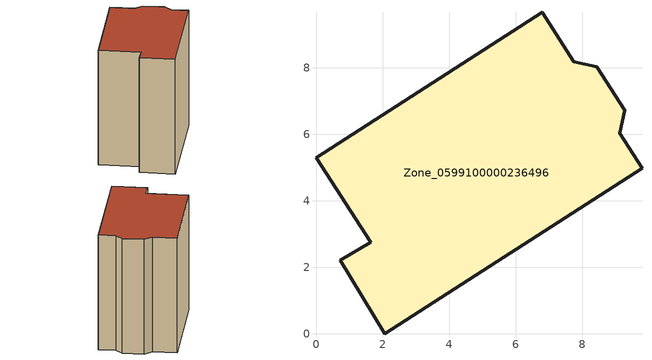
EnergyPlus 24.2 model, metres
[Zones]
Zone_0599100000236496
 floor ground (C_G): 7.75,8.18 8.44,8.03 9.28,6.72 9.13,6.03 9.8,4.98 2.06,0 0.72,2.2 1.63,2.75 0,5.29 6.8,9.67 z0
 wall outside (C_F): 1.63,2.75 0.72,2.2 2.06,0 9.8,4.98 9.13,6.03 9.28,6.72 8.44,8.03 7.75,8.18 6.8,9.67 0,5.29 1.63,2.75 z0:8.68
 roof outside (C_R): 6.8,9.67 0,5.29 1.63,2.75 0.72,2.2 2.06,0 9.8,4.98 9.13,6.03 9.28,6.72 8.44,8.03 7.75,8.18 z8.68
[BUILDING]
Pand.0599100000236496: North Axis=0; Terrain=City; Loads Convergence Tolerance Value=0.04; Temperature Convergence Tolerance Value=0.4; Solar Distribution=FullExterior; Maximum Number of Warmup Days=25; Minimum Number of Warmup Days=1
[Site:Location]
Rotterdam.The.Hague.AP_ZH_NLD Design_Conditions: Latitude=51.96; Longitude=4.45; Time Zone=1; Elevation=-4.5
[SITE:GROUNDTEMPERATURE:BUILDINGSURFACE]
18, 18, 18, 18, 18, 18, 18, 18, 18, 18, 18, 18
[MATERIAL] Thermal Absorptance=0.9; Solar Absorptance=0.7; Visible Absorptance=0.7
Name | Roughness | Thickness | Conductivity | Density | Specific Heat
G.TI.1946 | MediumSmooth | 0.15 | 1 | 540 | 1210
F.TI.1946 | Rough | 0.3 | 0.857143 | 1920 | 840
R.TI.1946 | MediumRough | 0.2 | 0.1 | 1500 | 1000
[CONSTRUCTION]
C_G: G.TI.1946
C_F: F.TI.1946
C_R: R.TI.1946
[ZONE]
Zone_0599100000236496: Type=1; Multiplier=1; Ceiling Height=Autocalculate; Volume=Autocalculate; Floor Area=autocalculate; Part of Total Floor Area=Yes
[ZONEINFILTRATION:DESIGNFLOWRATE]
Infil_Zone_0599100000236496: Zone or ZoneList or Space or SpaceList=Zone_0599100000236496; Schedule=AlwaysOn; Design Flow Rate Calculation Method=Flow/Area; Flow Rate per Floor Area=0.003; Constant Term Coefficient=1; Temperature Term Coefficient=0; Velocity Term Coefficient=0; Velocity Squared Term Coefficient=0
[HVACTEMPLATE:ZONE:IDEALLOADSAIRSYSTEM]
Zone_0599100000236496: Maximum Heating Supply Air Temperature=50; Minimum Cooling Supply Air Temperature=13; Maximum Heating Supply Air Humidity Ratio=0.0156; Minimum Cooling Supply Air Humidity Ratio=0.0077; Heating Limit=NoLimit; Cooling Limit=NoLimit; Dehumidification Control Type=ConstantSensibleHeatRatio; Cooling Sensible Heat Ratio=0.7; Dehumidification Setpoint=60; Humidification Control Type=None; Humidification Setpoint=30; Outdoor Air Method=None; Outdoor Air Flow Rate per Person=0.00944; Outdoor Air Flow Rate per Zone Floor Area=0; Outdoor Air Flow Rate per Zone=0; Demand Controlled Ventilation Type=None; Outdoor Air Economizer Type=NoEconomizer; Heat Recovery Type=None; Sensible Heat Recovery Effectiveness=0.7; Latent Heat Recovery Effectiveness=0.65
[ZONECONTROL:THERMOSTAT]
ThermostatControl_Zone_0599100000236496: Zone or ZoneList=Zone_0599100000236496; Control Type Schedule=DualSetpointControlType; Control 1=Thermostat_Zone_0599100000236496; Temperature Difference Between Cutout And Setpoint=0
[THERMOSTATSETPOINT:DUALSETPOINT]
Thermostat_Zone_0599100000236496: Heating Setpoint Temperature Schedule=HeatingSetpoint_Zone_0599100000236496; Cooling Setpoint Temperature Schedule=CoolingSetpoint_Zone_0599100000236496
[SCHEDULE:COMPACT]
HeatingSetpoint_Zone_0599100000236496: Through: 12/31, For: AllDays, Until: 24:00, 21
CoolingSetpoint_Zone_0599100000236496: Through: 12/31, For: AllDays, Until: 24:00, 24
DualSetpointControlType: Through: 12/31, For: AllDays, Until: 24:00, 4
AlwaysOn: Through: 12/31, For: AllDays, Until: 24:00, 1
